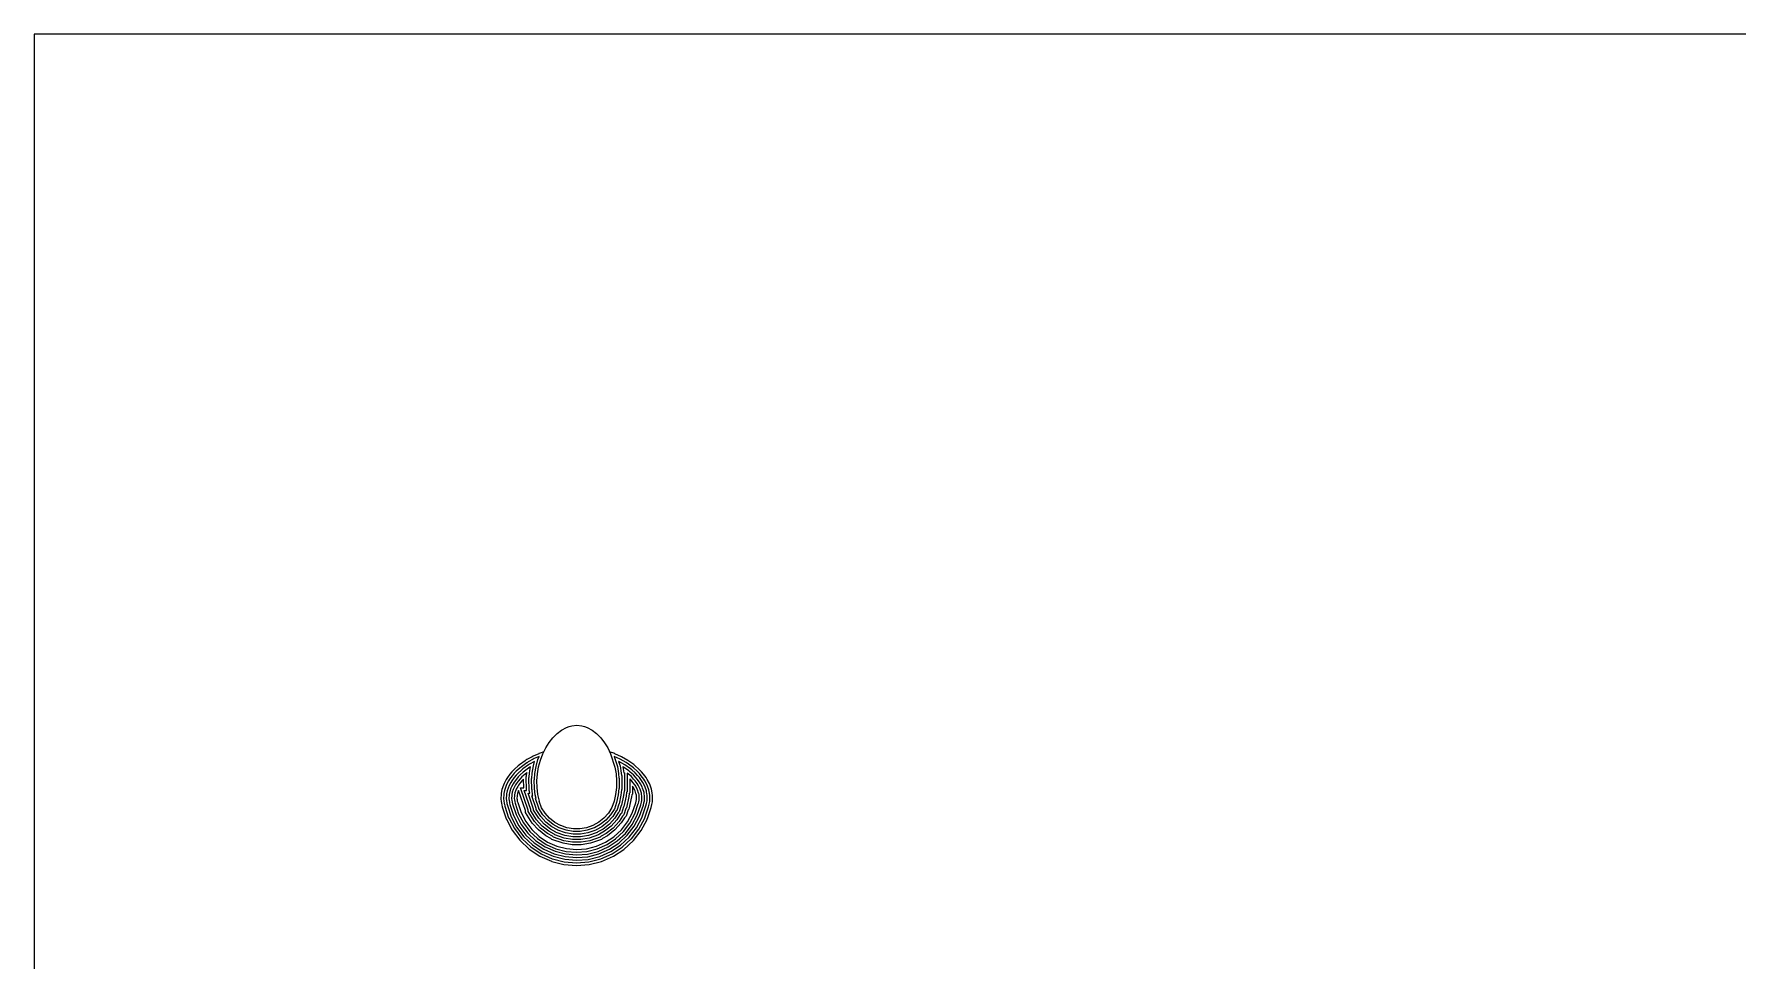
# Model space of a CAD drawing. Header units: millimetres. Extents: x -250 to 4, y -26 to 51.
# Drawn here: x -250 to -186.2, y 16.8 to 51.5 of the extents above; entities that cross this region are included whole.
import ezdxf

# ---------------------------------------------------------------- set-up
doc = ezdxf.new("R2010")
doc.units = ezdxf.units.MM
doc.layers.add('1', color=7, linetype='CONTINUOUS')

msp = doc.modelspace()

# ---------------------------------------------------------------- linework, layer by layer
at = {"layer": '1', "color": 0}
for p, q in [((4.01, 51.466), (-250.01, 51.466)), ((-250.01, 51.466), (-250.01, -26.466)), ((-230.264, 25.412), (-230.079, 25.509)), ((-230.079, 25.509), (-230.078, 25.51)), ((-230.078, 25.51), (-229.985, 25.543)), ((-229.985, 25.543), (-229.984, 25.544)), ((-229.984, 25.544), (-229.888, 25.568)), ((-229.888, 25.568), (-229.698, 25.588)), ((-229.698, 25.588), (-229.508, 25.567)), ((-229.508, 25.567), (-229.408, 25.541)), ((-229.408, 25.541), (-229.314, 25.505)), ((-230.859, 24.745), (-230.736, 24.941)), ((-230.736, 24.941), (-230.597, 25.12)), ((-230.597, 25.12), (-230.437, 25.28)), ((-230.437, 25.28), (-230.264, 25.411)), ((-230.264, 25.411), (-230.264, 25.412)), ((-229.314, 25.505), (-229.313, 25.506)), ((-229.313, 25.506), (-229.128, 25.407)), ((-229.128, 25.407), (-228.958, 25.276)), ((-228.958, 25.276), (-228.8, 25.116)), ((-228.8, 25.116), (-228.661, 24.936)), ((-228.661, 24.936), (-228.66, 24.936)), ((-228.66, 24.936), (-228.54, 24.744)), ((-231.125, 24.029), (-231.057, 24.281)), ((-231.057, 24.281), (-230.969, 24.519)), ((-230.969, 24.519), (-230.967, 24.521)), ((-230.967, 24.521), (-230.859, 24.745)), ((-228.54, 24.744), (-228.433, 24.522)), ((-228.433, 24.522), (-228.431, 24.52)), ((-228.431, 24.52), (-228.274, 24.026)), ((-231.188, 23.512), (-231.17, 23.77)), ((-231.17, 23.77), (-231.125, 24.029)), ((-228.274, 24.026), (-228.23, 23.771)), ((-228.23, 23.771), (-228.212, 23.508)), ((-231.189, 23.511), (-231.188, 23.512)), ((-231.184, 23.265), (-231.189, 23.511)), ((-231.183, 23.264), (-231.184, 23.265)), ((-231.154, 23.002), (-231.183, 23.264)), ((-231.099, 22.747), (-231.154, 23.002)), ((-228.244, 23.004), (-228.299, 22.75)), ((-228.215, 23.265), (-228.244, 23.004)), ((-228.214, 23.266), (-228.215, 23.265)), ((-228.211, 23.508), (-228.214, 23.266)), ((-228.212, 23.508), (-228.211, 23.508)), ((-231.016, 22.503), (-231.1, 22.747)), ((-231.1, 22.747), (-231.099, 22.747)), ((-231.016, 22.502), (-231.016, 22.503)), ((-230.884, 22.296), (-231.016, 22.502)), ((-228.381, 22.506), (-228.514, 22.297)), ((-228.38, 22.507), (-228.381, 22.506)), ((-228.301, 22.748), (-228.38, 22.507)), ((-228.299, 22.75), (-228.301, 22.748)), ((-230.716, 22.11), (-230.884, 22.296)), ((-230.521, 21.956), (-230.716, 22.11)), ((-230.302, 21.836), (-230.521, 21.956)), ((-230.301, 21.835), (-230.302, 21.836)), ((-230.066, 21.755), (-230.301, 21.835)), ((-229.823, 21.715), (-230.066, 21.755)), ((-229.578, 21.715), (-229.823, 21.715)), ((-229.332, 21.756), (-229.578, 21.715)), ((-229.097, 21.836), (-229.332, 21.756)), ((-229.096, 21.837), (-229.097, 21.836)), ((-228.877, 21.957), (-229.096, 21.837)), ((-228.683, 22.11), (-228.877, 21.957)), ((-228.514, 22.297), (-228.683, 22.11))]:
    msp.add_line(p, q, dxfattribs=at)
at = {"layer": '1', "color": 1}
for p, q in [((-231.626, 24.265), (-231.836, 24.115)), ((-231.616, 24.273), (-231.626, 24.265)), ((-231.604, 24.28), (-231.616, 24.273)), ((-231.565, 24.303), (-231.604, 24.28)), ((-231.372, 24.411), (-231.565, 24.303)), ((-231.327, 24.322), (-231.516, 24.216)), ((-231.277, 24.235), (-231.467, 24.128)), ((-231.33, 24.432), (-231.372, 24.411)), ((-231.122, 24.527), (-231.33, 24.432)), ((-231.288, 24.341), (-231.327, 24.322)), ((-231.32, 24.072), (-231.277, 24.235)), ((-231.111, 24.422), (-231.288, 24.341)), ((-231.223, 24.051), (-231.152, 24.311)), ((-231.152, 24.311), (-231.111, 24.422)), ((-231.125, 24.029), (-231.057, 24.281)), ((-231.074, 24.548), (-231.122, 24.528)), ((-231.122, 24.528), (-231.122, 24.527)), ((-230.93, 24.599), (-231.074, 24.547)), ((-231.074, 24.547), (-231.074, 24.548)), ((-231.057, 24.281), (-230.969, 24.519)), ((-230.969, 24.519), (-230.967, 24.521)), ((-230.967, 24.521), (-230.93, 24.599)), ((-228.278, 24.528), (-228.47, 24.599)), ((-228.47, 24.599), (-228.433, 24.522)), ((-228.433, 24.522), (-228.431, 24.52)), ((-228.431, 24.52), (-228.274, 24.026)), ((-228.068, 24.319), (-228.296, 24.425)), ((-228.296, 24.425), (-228.177, 24.05)), ((-228.278, 24.527), (-228.278, 24.528)), ((-228.026, 24.41), (-228.278, 24.527)), ((-228.124, 24.236), (-228.131, 24.239)), ((-228.131, 24.239), (-228.079, 24.074)), ((-227.896, 24.106), (-228.124, 24.236)), ((-227.848, 24.194), (-228.068, 24.319)), ((-227.79, 24.276), (-228.026, 24.41)), ((-227.567, 24.118), (-227.79, 24.276)), ((-232.296, 23.629), (-232.339, 23.559)), ((-232.199, 23.758), (-232.296, 23.629)), ((-232.119, 23.698), (-232.216, 23.569)), ((-232.124, 23.847), (-232.199, 23.758)), ((-232.046, 23.629), (-232.132, 23.514)), ((-232.03, 23.946), (-232.125, 23.847)), ((-232.125, 23.847), (-232.124, 23.847)), ((-232.037, 23.794), (-232.119, 23.698)), ((-231.964, 23.727), (-232.046, 23.629)), ((-231.964, 23.871), (-232.037, 23.794)), ((-231.894, 24.067), (-232.03, 23.946)), ((-231.83, 23.99), (-231.964, 23.871)), ((-231.897, 23.797), (-231.964, 23.727)), ((-231.895, 23.654), (-231.959, 23.578)), ((-231.766, 23.913), (-231.897, 23.797)), ((-231.82, 23.732), (-231.895, 23.654)), ((-231.836, 24.115), (-231.894, 24.067)), ((-231.772, 24.038), (-231.83, 23.99)), ((-231.703, 23.836), (-231.82, 23.732)), ((-231.751, 23.658), (-231.82, 23.586)), ((-231.566, 24.185), (-231.772, 24.038)), ((-231.712, 23.958), (-231.766, 23.913)), ((-231.634, 23.763), (-231.751, 23.658)), ((-231.505, 24.105), (-231.712, 23.958)), ((-231.653, 23.878), (-231.703, 23.836)), ((-231.452, 24.021), (-231.653, 23.878)), ((-231.586, 23.803), (-231.634, 23.763)), ((-231.592, 23.673), (-231.577, 23.688)), ((-231.582, 23.147), (-231.592, 23.673)), ((-231.568, 23.816), (-231.586, 23.803)), ((-231.577, 23.688), (-231.568, 23.816)), ((-231.56, 24.19), (-231.566, 24.185)), ((-231.516, 24.216), (-231.56, 24.19)), ((-231.5, 24.109), (-231.505, 24.105)), ((-231.467, 24.128), (-231.5, 24.109)), ((-231.492, 23.633), (-231.479, 23.646)), ((-231.481, 23.138), (-231.492, 23.633)), ((-231.479, 23.646), (-231.468, 23.806)), ((-231.468, 23.806), (-231.428, 24.036)), ((-231.428, 24.036), (-231.452, 24.021)), ((-231.391, 23.592), (-231.383, 23.6)), ((-231.383, 23.6), (-231.369, 23.794)), ((-231.369, 23.794), (-231.32, 24.072)), ((-231.285, 23.557), (-231.269, 23.782)), ((-231.269, 23.782), (-231.223, 24.051)), ((-231.188, 23.512), (-231.17, 23.77)), ((-231.17, 23.77), (-231.125, 24.029)), ((-228.274, 24.026), (-228.23, 23.771)), ((-228.23, 23.771), (-228.212, 23.508)), ((-228.177, 24.05), (-228.131, 23.783)), ((-228.131, 23.783), (-228.119, 23.608)), ((-228.119, 23.608), (-228.11, 23.608)), ((-228.11, 23.608), (-228.115, 23.224)), ((-228.079, 24.074), (-228.031, 23.795)), ((-228.031, 23.795), (-228.025, 23.708)), ((-228.025, 23.708), (-228.009, 23.708)), ((-228.009, 23.708), (-228.015, 23.182)), ((-227.949, 24.021), (-227.971, 24.034)), ((-227.971, 24.034), (-227.932, 23.808)), ((-227.751, 23.881), (-227.949, 24.021)), ((-227.932, 23.808), (-227.907, 23.808)), ((-227.907, 23.808), (-227.916, 23.14)), ((-227.683, 23.955), (-227.896, 24.106)), ((-227.625, 24.036), (-227.848, 24.194)), ((-227.807, 23.797), (-227.816, 23.098)), ((-227.762, 23.761), (-227.807, 23.797)), ((-227.655, 23.667), (-227.762, 23.761)), ((-227.699, 23.839), (-227.751, 23.881)), ((-227.581, 23.735), (-227.699, 23.839)), ((-227.636, 23.917), (-227.683, 23.955)), ((-227.569, 23.576), (-227.655, 23.667)), ((-227.512, 23.808), (-227.636, 23.917)), ((-227.574, 23.995), (-227.625, 24.036)), ((-227.496, 23.645), (-227.581, 23.735)), ((-227.436, 23.874), (-227.574, 23.995)), ((-227.511, 24.073), (-227.567, 24.118)), ((-227.423, 23.713), (-227.512, 23.808)), ((-227.37, 23.949), (-227.511, 24.073)), ((-227.436, 23.575), (-227.496, 23.645)), ((-227.35, 23.782), (-227.436, 23.874)), ((-227.353, 23.632), (-227.423, 23.713)), ((-227.277, 23.85), (-227.37, 23.949)), ((-227.273, 23.522), (-227.353, 23.632)), ((-227.282, 23.703), (-227.35, 23.782)), ((-227.187, 23.573), (-227.282, 23.703)), ((-227.202, 23.763), (-227.277, 23.85)), ((-227.106, 23.632), (-227.202, 23.763)), ((-227.059, 23.561), (-227.106, 23.632)), ((-232.534, 22.967), (-232.537, 22.885)), ((-232.525, 23.051), (-232.534, 22.967)), ((-232.499, 23.187), (-232.525, 23.051)), ((-232.443, 23.349), (-232.499, 23.187)), ((-232.442, 23.349), (-232.443, 23.349)), ((-232.419, 23.409), (-232.442, 23.349)), ((-232.434, 22.963), (-232.437, 22.887)), ((-232.427, 23.032), (-232.434, 22.963)), ((-232.404, 23.154), (-232.427, 23.032)), ((-232.339, 23.559), (-232.419, 23.409)), ((-232.352, 23.304), (-232.404, 23.154)), ((-232.328, 23.367), (-232.352, 23.304)), ((-232.326, 23.027), (-232.334, 22.953)), ((-232.254, 23.507), (-232.328, 23.367)), ((-232.306, 23.134), (-232.326, 23.027)), ((-232.27, 23.238), (-232.306, 23.134)), ((-232.234, 23.332), (-232.27, 23.238)), ((-232.216, 23.569), (-232.254, 23.507)), ((-232.169, 23.454), (-232.234, 23.332)), ((-232.23, 22.995), (-232.234, 22.952)), ((-232.208, 23.108), (-232.23, 22.995)), ((-232.166, 23.231), (-232.208, 23.108)), ((-232.132, 23.514), (-232.169, 23.454)), ((-232.147, 23.281), (-232.166, 23.231)), ((-232.083, 23.402), (-232.147, 23.281)), ((-232.128, 22.995), (-232.135, 22.938)), ((-232.111, 23.084), (-232.128, 22.995)), ((-232.076, 23.187), (-232.111, 23.084)), ((-232.046, 23.463), (-232.083, 23.402)), ((-232.056, 23.24), (-232.076, 23.187)), ((-231.992, 23.36), (-232.056, 23.24)), ((-231.959, 23.578), (-232.046, 23.463)), ((-232.03, 22.976), (-232.034, 22.938)), ((-232.015, 23.055), (-232.03, 22.976)), ((-231.98, 23.156), (-232.015, 23.055)), ((-231.965, 23.403), (-231.992, 23.36)), ((-231.962, 23.204), (-231.98, 23.156)), ((-231.893, 23.5), (-231.965, 23.403)), ((-231.908, 23.304), (-231.962, 23.204)), ((-231.93, 22.967), (-231.935, 22.924)), ((-231.918, 23.031), (-231.93, 22.967)), ((-231.889, 23.116), (-231.918, 23.031)), ((-231.881, 23.348), (-231.908, 23.304)), ((-231.82, 23.586), (-231.893, 23.5)), ((-231.874, 23.154), (-231.889, 23.116)), ((-231.804, 23.452), (-231.881, 23.348)), ((-231.616, 22.404), (-231.874, 23.154)), ((-231.753, 23.512), (-231.804, 23.452)), ((-231.516, 22.418), (-231.801, 23.247)), ((-231.801, 23.247), (-231.684, 23.247)), ((-231.69, 23.578), (-231.753, 23.512)), ((-231.684, 23.247), (-231.69, 23.578)), ((-231.416, 22.437), (-231.661, 23.147)), ((-231.661, 23.147), (-231.582, 23.147)), ((-231.316, 22.451), (-231.521, 23.047)), ((-231.521, 23.047), (-231.46, 23.047)), ((-231.469, 23.126), (-231.481, 23.138)), ((-231.46, 23.047), (-231.469, 23.126)), ((-231.382, 23.18), (-231.391, 23.592)), ((-231.374, 23.172), (-231.382, 23.18)), ((-231.352, 22.97), (-231.374, 23.172)), ((-231.347, 22.947), (-231.352, 22.97)), ((-231.29, 23.552), (-231.285, 23.557)), ((-231.283, 23.223), (-231.29, 23.552)), ((-231.278, 23.218), (-231.283, 23.223)), ((-231.253, 22.986), (-231.278, 23.218)), ((-231.223, 22.847), (-231.253, 22.986)), ((-231.189, 23.511), (-231.188, 23.512)), ((-231.184, 23.265), (-231.189, 23.511)), ((-231.183, 23.264), (-231.184, 23.265)), ((-231.154, 23.002), (-231.183, 23.264)), ((-231.099, 22.747), (-231.154, 23.002)), ((-228.244, 23.004), (-228.299, 22.75)), ((-228.215, 23.265), (-228.244, 23.004)), ((-228.214, 23.266), (-228.215, 23.265)), ((-228.211, 23.508), (-228.214, 23.266)), ((-228.212, 23.508), (-228.211, 23.508)), ((-228.145, 22.988), (-228.207, 22.7)), ((-228.12, 23.219), (-228.145, 22.988)), ((-228.115, 23.224), (-228.12, 23.219)), ((-228.046, 22.972), (-228.116, 22.65)), ((-228.024, 23.173), (-228.046, 22.972)), ((-228.015, 23.182), (-228.024, 23.173)), ((-227.929, 23.127), (-227.948, 22.956)), ((-227.916, 23.14), (-227.929, 23.127)), ((-227.833, 23.081), (-227.849, 22.939)), ((-227.816, 23.098), (-227.833, 23.081)), ((-227.737, 23.035), (-227.75, 22.923)), ((-227.717, 23.056), (-227.737, 23.035)), ((-227.71, 23.582), (-227.717, 23.056)), ((-227.656, 23.524), (-227.71, 23.582)), ((-227.594, 23.453), (-227.656, 23.524)), ((-227.642, 22.989), (-227.651, 22.907)), ((-227.617, 23.014), (-227.642, 22.989)), ((-227.613, 23.309), (-227.617, 23.014)), ((-227.59, 23.277), (-227.613, 23.309)), ((-227.517, 23.347), (-227.594, 23.453)), ((-227.577, 23.258), (-227.59, 23.277)), ((-227.522, 23.152), (-227.577, 23.258)), ((-227.514, 23.512), (-227.569, 23.576)), ((-227.516, 23.138), (-227.522, 23.152)), ((-227.493, 23.31), (-227.517, 23.347)), ((-227.482, 23.036), (-227.516, 23.138)), ((-227.439, 23.409), (-227.514, 23.512)), ((-227.432, 23.193), (-227.493, 23.31)), ((-227.477, 23.014), (-227.482, 23.036)), ((-227.469, 22.974), (-227.477, 23.014)), ((-227.464, 22.928), (-227.469, 22.974)), ((-227.4, 23.35), (-227.439, 23.409)), ((-227.355, 23.465), (-227.436, 23.575)), ((-227.422, 23.17), (-227.432, 23.193)), ((-227.383, 23.053), (-227.422, 23.17)), ((-227.345, 23.244), (-227.4, 23.35)), ((-227.379, 23.037), (-227.383, 23.053)), ((-227.369, 22.982), (-227.38, 23.037)), ((-227.38, 23.037), (-227.379, 23.037)), ((-227.365, 22.94), (-227.369, 22.982)), ((-227.314, 23.402), (-227.355, 23.465)), ((-227.327, 23.202), (-227.345, 23.244)), ((-227.289, 23.088), (-227.327, 23.202)), ((-227.256, 23.291), (-227.314, 23.402)), ((-227.28, 23.048), (-227.289, 23.088)), ((-227.279, 23.048), (-227.28, 23.048)), ((-227.272, 23.008), (-227.279, 23.048)), ((-227.228, 23.454), (-227.273, 23.522)), ((-227.265, 22.941), (-227.272, 23.008)), ((-227.234, 23.238), (-227.256, 23.291)), ((-227.192, 23.116), (-227.234, 23.238)), ((-227.166, 23.334), (-227.228, 23.454)), ((-227.182, 23.069), (-227.192, 23.116)), ((-227.146, 23.512), (-227.187, 23.573)), ((-227.172, 23.019), (-227.182, 23.069)), ((-227.165, 22.953), (-227.172, 23.019)), ((-227.139, 23.271), (-227.166, 23.334)), ((-227.071, 23.367), (-227.146, 23.512)), ((-227.093, 23.134), (-227.139, 23.271)), ((-227.084, 23.091), (-227.093, 23.134)), ((-227.073, 23.036), (-227.084, 23.091)), ((-227.065, 22.955), (-227.073, 23.036)), ((-227.049, 23.316), (-227.071, 23.367)), ((-226.982, 23.413), (-227.059, 23.561)), ((-226.999, 23.168), (-227.049, 23.316)), ((-226.987, 23.112), (-226.999, 23.168)), ((-226.986, 23.112), (-226.987, 23.112)), ((-226.974, 23.048), (-226.986, 23.112)), ((-226.955, 23.35), (-226.982, 23.413)), ((-226.965, 22.963), (-226.974, 23.048)), ((-226.962, 22.837), (-226.965, 22.963)), ((-226.902, 23.193), (-226.955, 23.35)), ((-226.889, 23.134), (-226.902, 23.193)), ((-226.873, 23.053), (-226.889, 23.134)), ((-226.865, 22.968), (-226.874, 23.053)), ((-226.874, 23.053), (-226.873, 23.053)), ((-226.862, 22.829), (-226.865, 22.968)), ((-232.537, 22.885), (-232.536, 22.83)), ((-232.536, 22.83), (-232.53, 22.746)), ((-232.53, 22.746), (-232.516, 22.657)), ((-232.516, 22.657), (-232.517, 22.657)), ((-232.517, 22.657), (-232.506, 22.608)), ((-232.506, 22.608), (-232.487, 22.535)), ((-232.487, 22.535), (-232.341, 22.092)), ((-232.437, 22.887), (-232.436, 22.837)), ((-232.436, 22.837), (-232.431, 22.762)), ((-232.431, 22.762), (-232.416, 22.665)), ((-232.416, 22.665), (-232.409, 22.633)), ((-232.409, 22.633), (-232.392, 22.566)), ((-232.392, 22.566), (-232.249, 22.131)), ((-232.334, 22.953), (-232.337, 22.889)), ((-232.337, 22.889), (-232.336, 22.834)), ((-232.336, 22.834), (-232.332, 22.777)), ((-232.332, 22.777), (-232.316, 22.674)), ((-232.316, 22.674), (-232.312, 22.658)), ((-232.312, 22.658), (-232.293, 22.585)), ((-232.293, 22.585), (-232.155, 22.167)), ((-232.234, 22.952), (-232.237, 22.874)), ((-232.237, 22.874), (-232.236, 22.835)), ((-232.236, 22.835), (-232.232, 22.78)), ((-232.232, 22.78), (-232.22, 22.707)), ((-232.22, 22.707), (-232.213, 22.674)), ((-232.213, 22.674), (-232.202, 22.629)), ((-232.202, 22.629), (-232.063, 22.207)), ((-232.135, 22.938), (-232.137, 22.87)), ((-232.137, 22.87), (-232.136, 22.837)), ((-232.136, 22.837), (-232.132, 22.79)), ((-232.132, 22.79), (-232.119, 22.709)), ((-232.119, 22.709), (-232.103, 22.649)), ((-232.103, 22.649), (-231.971, 22.248)), ((-232.034, 22.938), (-232.037, 22.867)), ((-232.037, 22.867), (-232.036, 22.849)), ((-232.036, 22.849), (-232.032, 22.801)), ((-232.032, 22.801), (-232.022, 22.734)), ((-232.022, 22.734), (-232.019, 22.723)), ((-232.019, 22.723), (-232.018, 22.718)), ((-232.018, 22.718), (-232.008, 22.679)), ((-232.008, 22.679), (-231.876, 22.28)), ((-231.935, 22.924), (-231.937, 22.873)), ((-231.937, 22.873), (-231.936, 22.841)), ((-231.936, 22.841), (-231.934, 22.822)), ((-231.934, 22.822), (-231.924, 22.753)), ((-231.924, 22.753), (-231.91, 22.703)), ((-231.91, 22.703), (-231.785, 22.322)), ((-231.785, 22.322), (-231.609, 21.987)), ((-231.616, 22.326), (-231.616, 22.404)), ((-231.362, 21.931), (-231.616, 22.326)), ((-231.516, 22.356), (-231.516, 22.418)), ((-231.283, 21.991), (-231.516, 22.356)), ((-231.416, 22.385), (-231.416, 22.437)), ((-231.203, 22.052), (-231.416, 22.385)), ((-231.216, 22.47), (-231.38, 22.947)), ((-231.38, 22.947), (-231.347, 22.947)), ((-231.316, 22.414), (-231.316, 22.451)), ((-231.123, 22.113), (-231.316, 22.414)), ((-231.116, 22.485), (-231.24, 22.847)), ((-231.24, 22.847), (-231.223, 22.847)), ((-231.216, 22.443), (-231.216, 22.47)), ((-231.043, 22.174), (-231.216, 22.443)), ((-231.116, 22.473), (-231.116, 22.485)), ((-230.964, 22.235), (-231.116, 22.473)), ((-231.016, 22.503), (-231.1, 22.747)), ((-231.1, 22.747), (-231.099, 22.747)), ((-231.016, 22.502), (-231.016, 22.503)), ((-230.884, 22.296), (-231.016, 22.502)), ((-228.381, 22.506), (-228.514, 22.297)), ((-228.304, 22.441), (-228.434, 22.236)), ((-228.38, 22.507), (-228.381, 22.506)), ((-228.301, 22.748), (-228.38, 22.507)), ((-228.223, 22.381), (-228.354, 22.175)), ((-228.292, 22.453), (-228.304, 22.441)), ((-228.299, 22.75), (-228.301, 22.748)), ((-228.214, 22.693), (-228.292, 22.453)), ((-228.205, 22.399), (-228.223, 22.381)), ((-228.207, 22.7), (-228.214, 22.693)), ((-228.126, 22.64), (-228.205, 22.399)), ((-228.117, 22.346), (-228.145, 22.318)), ((-228.116, 22.65), (-228.126, 22.64)), ((-228.039, 22.586), (-228.117, 22.346)), ((-228.024, 22.6), (-228.039, 22.586)), ((-227.951, 22.532), (-228.03, 22.292)), ((-227.948, 22.956), (-228.024, 22.6)), ((-227.933, 22.55), (-227.951, 22.532)), ((-227.864, 22.477), (-227.942, 22.238)), ((-227.849, 22.939), (-227.933, 22.55)), ((-227.841, 22.5), (-227.864, 22.477)), ((-227.775, 22.426), (-227.854, 22.184)), ((-227.75, 22.923), (-227.841, 22.5)), ((-227.75, 22.451), (-227.775, 22.426)), ((-227.651, 22.907), (-227.75, 22.451)), ((-227.622, 22.304), (-227.494, 22.686)), ((-227.527, 22.271), (-227.396, 22.661)), ((-227.494, 22.686), (-227.477, 22.746)), ((-227.477, 22.746), (-227.465, 22.811)), ((-227.465, 22.811), (-227.463, 22.84)), ((-227.463, 22.84), (-227.464, 22.928)), ((-227.437, 22.226), (-227.306, 22.614)), ((-227.396, 22.662), (-227.394, 22.668)), ((-227.396, 22.661), (-227.396, 22.662)), ((-227.394, 22.668), (-227.378, 22.729)), ((-227.378, 22.729), (-227.367, 22.787)), ((-227.367, 22.787), (-227.362, 22.838)), ((-227.362, 22.838), (-227.365, 22.94)), ((-227.345, 22.186), (-227.204, 22.605)), ((-227.306, 22.614), (-227.281, 22.707)), ((-227.281, 22.707), (-227.268, 22.778)), ((-227.268, 22.778), (-227.262, 22.842)), ((-227.262, 22.842), (-227.265, 22.941)), ((-227.249, 22.158), (-227.11, 22.573)), ((-227.204, 22.605), (-227.183, 22.684)), ((-227.183, 22.684), (-227.168, 22.765)), ((-227.168, 22.765), (-227.162, 22.835)), ((-227.162, 22.835), (-227.165, 22.953)), ((-227.152, 22.131), (-227.015, 22.541)), ((-227.11, 22.573), (-227.085, 22.665)), ((-227.085, 22.665), (-227.068, 22.759)), ((-227.068, 22.759), (-227.067, 22.764)), ((-227.067, 22.764), (-227.062, 22.829)), ((-227.062, 22.829), (-227.065, 22.955)), ((-227.056, 22.104), (-226.92, 22.509)), ((-227.015, 22.541), (-227.014, 22.541)), ((-227.014, 22.541), (-226.987, 22.641)), ((-226.987, 22.641), (-226.97, 22.737)), ((-226.97, 22.737), (-226.962, 22.837)), ((-226.92, 22.509), (-226.889, 22.623)), ((-226.889, 22.623), (-226.87, 22.729)), ((-226.87, 22.729), (-226.862, 22.829)), ((-232.341, 22.092), (-232.335, 22.078)), ((-232.335, 22.078), (-232.332, 22.074)), ((-232.332, 22.074), (-232.118, 21.664)), ((-232.249, 22.131), (-232.247, 22.127)), ((-232.247, 22.127), (-232.034, 21.72)), ((-232.155, 22.167), (-231.948, 21.771)), ((-232.063, 22.207), (-231.864, 21.827)), ((-232.034, 21.72), (-231.752, 21.349)), ((-231.971, 22.248), (-231.777, 21.876)), ((-231.948, 21.771), (-231.681, 21.419)), ((-231.876, 22.28), (-231.696, 21.936)), ((-231.864, 21.827), (-231.602, 21.482)), ((-231.777, 21.876), (-231.53, 21.551)), ((-231.696, 21.936), (-231.454, 21.618)), ((-231.609, 21.987), (-231.379, 21.684)), ((-231.379, 21.684), (-231.103, 21.426)), ((-231.127, 21.67), (-231.362, 21.931)), ((-231.059, 21.744), (-231.283, 21.991)), ((-230.99, 21.817), (-231.203, 22.052)), ((-230.922, 21.89), (-231.123, 22.113)), ((-230.798, 21.538), (-231.059, 21.744)), ((-230.853, 21.963), (-231.043, 22.174)), ((-230.743, 21.621), (-230.99, 21.817)), ((-230.785, 22.037), (-230.964, 22.235)), ((-230.687, 21.705), (-230.922, 21.89)), ((-230.716, 22.11), (-230.884, 22.296)), ((-230.632, 21.789), (-230.853, 21.963)), ((-230.576, 21.872), (-230.785, 22.037)), ((-230.521, 21.956), (-230.716, 22.11)), ((-230.484, 21.594), (-230.687, 21.705)), ((-230.424, 21.675), (-230.632, 21.789)), ((-230.362, 21.755), (-230.576, 21.872)), ((-230.302, 21.836), (-230.521, 21.956)), ((-230.355, 21.748), (-230.362, 21.755)), ((-230.09, 21.658), (-230.355, 21.748)), ((-230.301, 21.835), (-230.302, 21.836)), ((-230.066, 21.755), (-230.301, 21.835)), ((-229.823, 21.715), (-230.066, 21.755)), ((-229.578, 21.715), (-229.823, 21.715)), ((-229.332, 21.756), (-229.578, 21.715)), ((-229.097, 21.836), (-229.332, 21.756)), ((-229.043, 21.749), (-229.308, 21.659)), ((-229.096, 21.837), (-229.097, 21.836)), ((-228.877, 21.957), (-229.096, 21.837)), ((-229.036, 21.756), (-229.043, 21.749)), ((-228.822, 21.873), (-229.036, 21.756)), ((-228.766, 21.79), (-228.974, 21.676)), ((-228.711, 21.706), (-228.914, 21.595)), ((-228.683, 22.11), (-228.877, 21.957)), ((-228.614, 22.037), (-228.822, 21.873)), ((-228.546, 21.963), (-228.766, 21.79)), ((-228.477, 21.89), (-228.711, 21.706)), ((-228.514, 22.297), (-228.683, 22.11)), ((-228.409, 21.817), (-228.656, 21.622)), ((-228.434, 22.236), (-228.614, 22.037)), ((-228.34, 21.743), (-228.6, 21.539)), ((-228.354, 22.175), (-228.546, 21.963)), ((-228.274, 22.115), (-228.477, 21.89)), ((-228.195, 22.054), (-228.409, 21.817)), ((-228.115, 21.993), (-228.34, 21.743)), ((-228.145, 22.318), (-228.274, 22.115)), ((-228.035, 21.932), (-228.272, 21.67)), ((-228.068, 22.254), (-228.195, 22.054)), ((-227.99, 22.19), (-228.115, 21.993)), ((-228.03, 22.292), (-228.068, 22.254)), ((-227.911, 22.128), (-228.035, 21.932)), ((-228.029, 21.675), (-227.795, 21.978)), ((-227.942, 22.238), (-227.99, 22.19)), ((-227.953, 21.609), (-227.713, 21.921)), ((-227.854, 22.184), (-227.911, 22.128)), ((-227.88, 21.54), (-227.626, 21.871)), ((-227.807, 21.472), (-227.545, 21.81)), ((-227.795, 21.978), (-227.622, 22.304)), ((-227.734, 21.403), (-227.461, 21.755)), ((-227.713, 21.921), (-227.527, 22.271)), ((-227.656, 21.339), (-227.374, 21.704)), ((-227.626, 21.871), (-227.437, 22.226)), ((-227.545, 21.81), (-227.345, 22.186)), ((-227.461, 21.755), (-227.25, 22.152)), ((-227.374, 21.704), (-227.156, 22.115)), ((-227.29, 21.65), (-227.068, 22.068)), ((-227.25, 22.152), (-227.249, 22.158)), ((-227.156, 22.115), (-227.152, 22.131)), ((-227.068, 22.068), (-227.06, 22.086)), ((-227.06, 22.086), (-227.056, 22.104)), ((-232.118, 21.664), (-231.829, 21.284)), ((-231.829, 21.284), (-231.818, 21.273)), ((-231.818, 21.273), (-231.477, 20.954)), ((-231.752, 21.349), (-231.747, 21.344)), ((-231.747, 21.344), (-231.416, 21.034)), ((-231.681, 21.419), (-231.35, 21.109)), ((-231.602, 21.482), (-231.293, 21.193)), ((-231.53, 21.551), (-231.23, 21.27)), ((-231.454, 21.618), (-231.166, 21.348)), ((-231.35, 21.109), (-230.988, 20.868)), ((-231.293, 21.193), (-230.934, 20.953)), ((-231.23, 21.27), (-230.887, 21.041)), ((-231.166, 21.348), (-230.839, 21.13)), ((-230.853, 21.454), (-231.127, 21.67)), ((-231.103, 21.426), (-230.792, 21.218)), ((-230.666, 21.352), (-230.853, 21.454)), ((-230.839, 21.13), (-230.478, 20.969)), ((-230.607, 21.434), (-230.798, 21.538)), ((-230.792, 21.218), (-230.447, 21.064)), ((-230.545, 21.513), (-230.743, 21.621)), ((-230.627, 21.312), (-230.666, 21.352)), ((-230.212, 21.171), (-230.627, 21.312)), ((-230.572, 21.399), (-230.607, 21.434)), ((-230.188, 21.268), (-230.572, 21.399)), ((-230.518, 21.486), (-230.545, 21.513)), ((-230.164, 21.366), (-230.518, 21.486)), ((-230.464, 21.574), (-230.484, 21.594)), ((-230.139, 21.463), (-230.464, 21.574)), ((-230.447, 21.064), (-230.083, 20.971)), ((-230.41, 21.661), (-230.424, 21.675)), ((-230.115, 21.56), (-230.41, 21.661)), ((-229.872, 21.115), (-230.212, 21.171)), ((-229.864, 21.215), (-230.188, 21.268)), ((-229.856, 21.315), (-230.164, 21.366)), ((-229.848, 21.415), (-230.139, 21.463)), ((-229.839, 21.515), (-230.115, 21.56)), ((-229.831, 21.615), (-230.09, 21.658)), ((-229.528, 21.115), (-229.872, 21.115)), ((-229.537, 21.215), (-229.864, 21.215)), ((-229.545, 21.315), (-229.856, 21.315)), ((-229.553, 21.415), (-229.848, 21.415)), ((-229.561, 21.515), (-229.839, 21.515)), ((-229.57, 21.615), (-229.831, 21.615)), ((-229.308, 21.659), (-229.57, 21.615)), ((-229.283, 21.561), (-229.561, 21.515)), ((-229.259, 21.464), (-229.553, 21.415)), ((-229.234, 21.367), (-229.545, 21.315)), ((-229.21, 21.27), (-229.537, 21.215)), ((-229.185, 21.172), (-229.528, 21.115)), ((-229.33, 20.968), (-228.962, 21.061)), ((-228.988, 21.662), (-229.283, 21.561)), ((-228.934, 21.575), (-229.259, 21.464)), ((-228.88, 21.487), (-229.234, 21.367)), ((-228.826, 21.4), (-229.21, 21.27)), ((-228.771, 21.313), (-229.185, 21.172)), ((-228.974, 21.676), (-228.988, 21.662)), ((-228.962, 21.061), (-228.617, 21.213)), ((-228.914, 21.595), (-228.934, 21.575)), ((-228.933, 20.965), (-228.564, 21.128)), ((-228.853, 21.514), (-228.88, 21.487)), ((-228.656, 21.622), (-228.853, 21.514)), ((-228.791, 21.435), (-228.826, 21.4)), ((-228.6, 21.539), (-228.791, 21.435)), ((-228.732, 21.353), (-228.771, 21.313)), ((-228.545, 21.455), (-228.732, 21.353)), ((-228.617, 21.213), (-228.307, 21.417)), ((-228.564, 21.128), (-228.248, 21.336)), ((-228.272, 21.67), (-228.545, 21.455)), ((-228.522, 21.036), (-228.182, 21.26)), ((-228.468, 20.951), (-228.123, 21.179)), ((-228.424, 20.861), (-228.06, 21.101)), ((-228.307, 21.417), (-228.029, 21.675)), ((-228.248, 21.336), (-227.953, 21.609)), ((-228.182, 21.26), (-227.88, 21.54)), ((-228.123, 21.179), (-227.807, 21.472)), ((-228.06, 21.101), (-227.734, 21.403)), ((-227.998, 21.022), (-227.657, 21.338)), ((-227.935, 20.944), (-227.581, 21.272)), ((-227.657, 21.338), (-227.656, 21.339)), ((-227.581, 21.272), (-227.575, 21.281)), ((-227.575, 21.281), (-227.29, 21.65)), ((-231.477, 20.954), (-231.083, 20.691)), ((-231.416, 21.034), (-231.033, 20.778)), ((-231.083, 20.691), (-230.647, 20.497)), ((-231.033, 20.778), (-230.614, 20.591)), ((-230.988, 20.868), (-230.579, 20.686)), ((-230.934, 20.953), (-230.542, 20.779)), ((-230.887, 21.041), (-230.511, 20.874)), ((-230.647, 20.497), (-230.63, 20.492)), ((-230.63, 20.492), (-230.184, 20.377)), ((-230.614, 20.591), (-230.605, 20.589)), ((-230.605, 20.589), (-230.168, 20.476)), ((-230.579, 20.686), (-230.147, 20.574)), ((-230.542, 20.779), (-230.137, 20.674)), ((-230.511, 20.874), (-230.121, 20.773)), ((-230.478, 20.969), (-230.099, 20.871)), ((-230.168, 20.476), (-229.706, 20.437)), ((-230.147, 20.574), (-229.706, 20.536)), ((-230.137, 20.674), (-229.705, 20.637)), ((-230.121, 20.773), (-229.705, 20.738)), ((-230.099, 20.871), (-229.704, 20.837)), ((-230.083, 20.971), (-229.704, 20.938)), ((-229.706, 20.536), (-229.267, 20.571)), ((-229.706, 20.437), (-229.246, 20.474)), ((-229.705, 20.738), (-229.297, 20.77)), ((-229.705, 20.637), (-229.281, 20.671)), ((-229.704, 20.938), (-229.33, 20.968)), ((-229.704, 20.837), (-229.316, 20.868)), ((-229.316, 20.868), (-228.933, 20.965)), ((-229.297, 20.77), (-228.895, 20.871)), ((-229.281, 20.671), (-228.867, 20.775)), ((-229.267, 20.571), (-228.832, 20.681)), ((-229.246, 20.474), (-228.802, 20.585)), ((-229.232, 20.374), (-228.767, 20.491)), ((-228.895, 20.871), (-228.522, 21.036)), ((-228.867, 20.775), (-228.468, 20.951)), ((-228.832, 20.681), (-228.424, 20.861)), ((-228.802, 20.585), (-228.373, 20.774)), ((-228.767, 20.491), (-228.329, 20.684)), ((-228.373, 20.774), (-227.998, 21.022)), ((-228.329, 20.684), (-227.935, 20.944)), ((-230.184, 20.377), (-229.707, 20.336)), ((-229.707, 20.336), (-229.232, 20.374))]:
    msp.add_line(p, q, dxfattribs=at)

doc.saveas('drawing.dxf')
